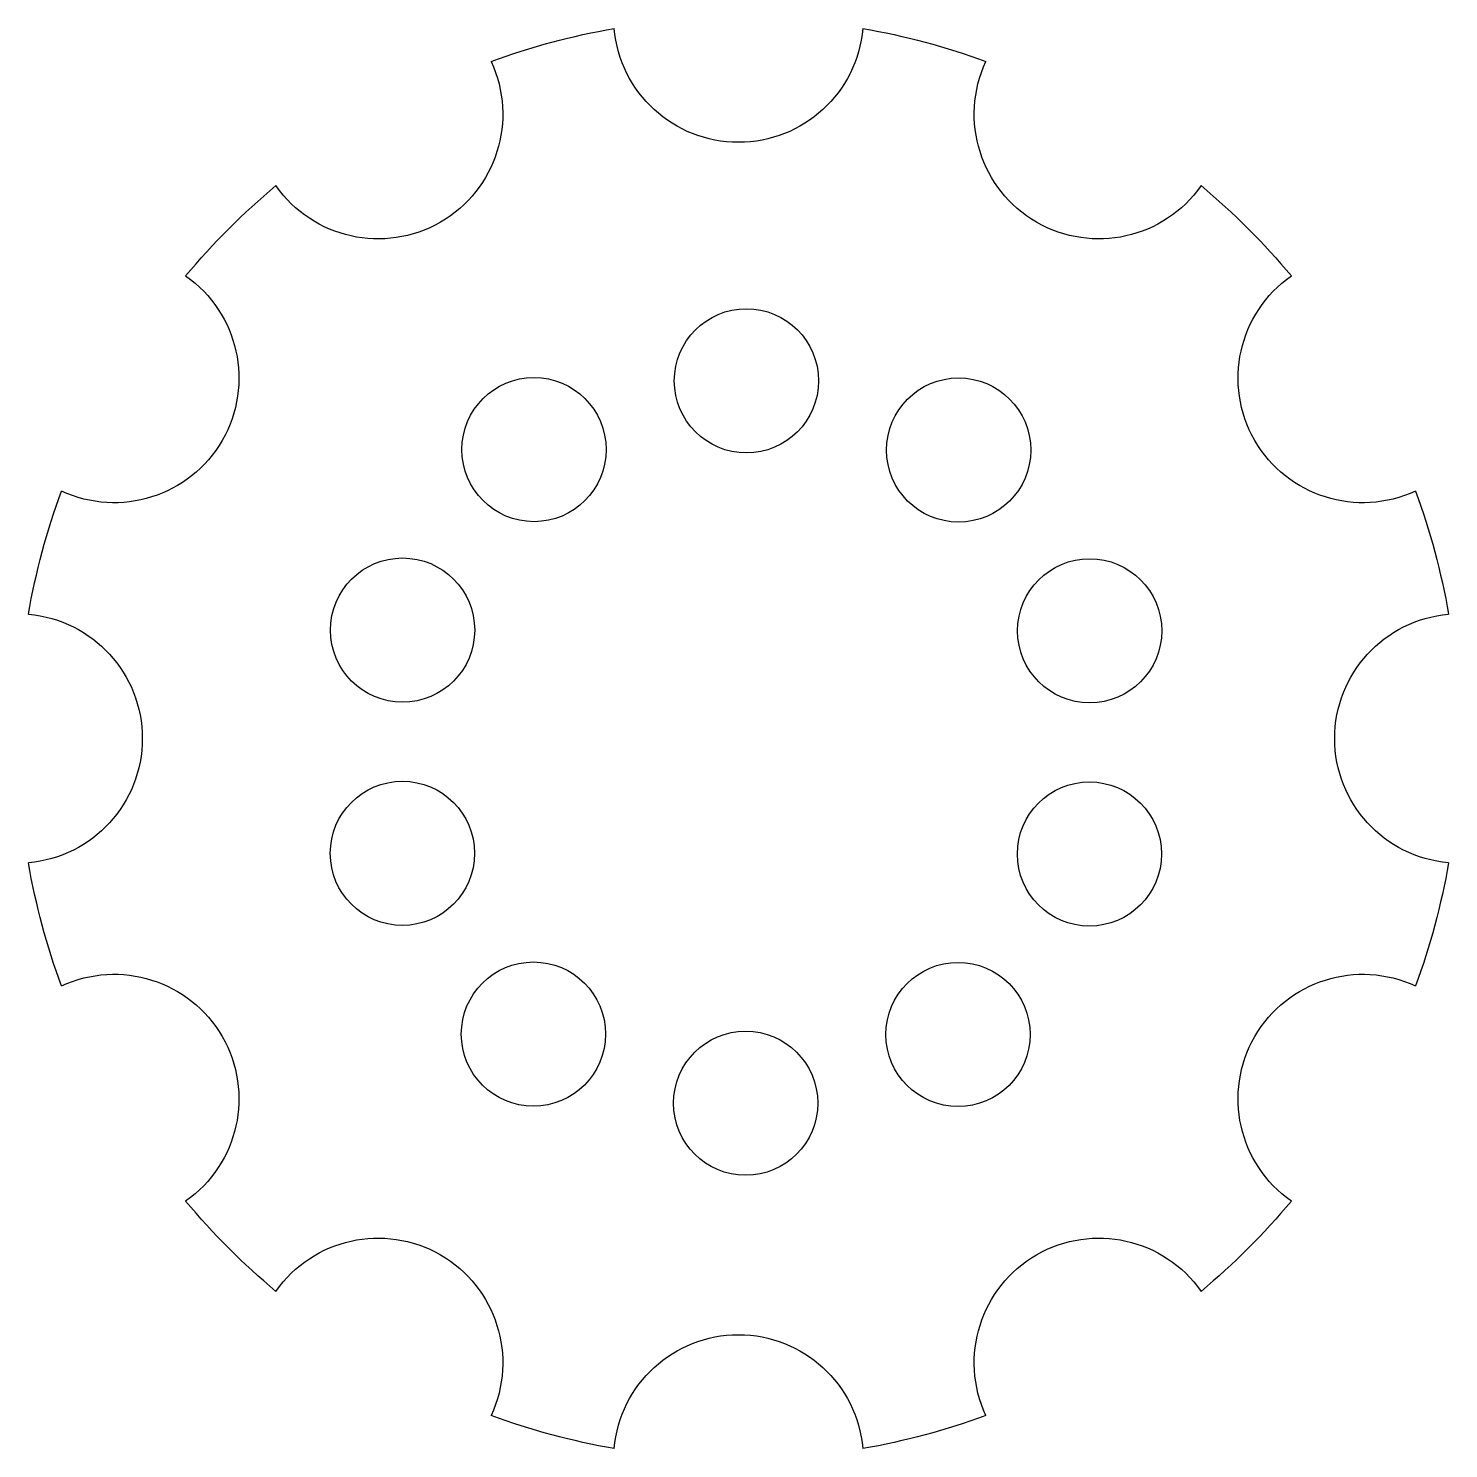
# Model space of a CAD drawing. Header units: inches. Extents: x -49.97 to -40.12, y -119.89 to -110.04.
import ezdxf

# ---------------------------------------------------------------- set-up
doc = ezdxf.new("R2010")
doc.units = ezdxf.units.IN
doc.header["$MEASUREMENT"] = 0

# ---------------------------------------------------------------- blocks, each defined once
blk = doc.blocks.new('*U3')
at = {"extrusion": (-1.73877e-16, 0, -1)}
for centre, start, end in [((45.0495, -109.9665), 184.96128, 355.03872), ((47.5495, -110.6363), 154.96128, 325.03872), ((42.5495, -110.6363), 214.96128, 25.03872), ((49.3796, -112.4665), 124.96128, 295.03872), ((40.7194, -112.4665), 244.96128, 55.03872), ((50.0495, -114.9665), 94.96128, 265.03872), ((40.0495, -114.9665), 274.96128, 85.03872), ((49.3796, -117.4665), 64.96128, 235.03872), ((40.7194, -117.4665), 304.96128, 115.03872), ((47.5495, -119.2966), 34.96128, 205.03872), ((42.5495, -119.2966), 334.96128, 145.03872), ((45.0495, -119.9665), 4.96128, 175.03872)]:
    blk.add_arc(centre, 0.8648, start, end, dxfattribs=at)
blk = doc.blocks.new('*U4')
blk.add_circle((0, 0), 0.5)
blk = doc.blocks.new('*U5')
at = {"color": 0, "linetype": 'ByBlock', "lineweight": -2, "transparency": 16777216}
for p, rotation in [((-44.9948, -112.4857), 180), ((-46.4679, -112.9627), 216), ((-43.5227, -112.9657), 144), ((-47.3792, -114.2144), 252.0000000000001), ((-42.6139, -114.2193), 108), ((-47.3808, -115.7628), 288.0000000000001), ((-42.6155, -115.7676), 72), ((-46.472, -117.0164), 324.0000000000001), ((-43.5268, -117.0194), 35.99999999999999)]:
    blk.add_blockref('*U4', p, dxfattribs=dict(at, rotation=rotation))
blk.add_blockref('*U4', (-44.9999, -117.4963), dxfattribs=at)

msp = doc.modelspace()

# ---------------------------------------------------------------- linework, layer by layer
at = {"extrusion": (-1.73877e-16, 0, -1)}
for start, end in [(69.92257, 80.07743), (69.92257, 80.07743), (99.92257, 110.07743), (99.92257, 110.07743), (39.92257, 50.07743), (39.92257, 50.07743), (129.92257, 140.07743), (129.92257, 140.07743), (9.92257, 20.07743), (9.92257, 20.07743), (159.92257, 170.07743), (159.92257, 170.07743), (339.92257, 350.07743), (339.92257, 350.07743), (189.92257, 200.07743), (189.92257, 200.07743), (309.92257, 320.07743), (309.92257, 320.07743), (219.92257, 230.07743), (219.92257, 230.07743), (279.92257, 290.07743), (279.92257, 290.07743), (249.92257, 260.07743), (249.92257, 260.07743)]:
    msp.add_arc((45.0495, -114.9665), 5, start, end, dxfattribs=at)

# ---------------------------------------------------------------- block references
for name in ['*U3', '*U5']:
    msp.add_blockref(name, (0, 0))

doc.saveas('drawing.dxf')
